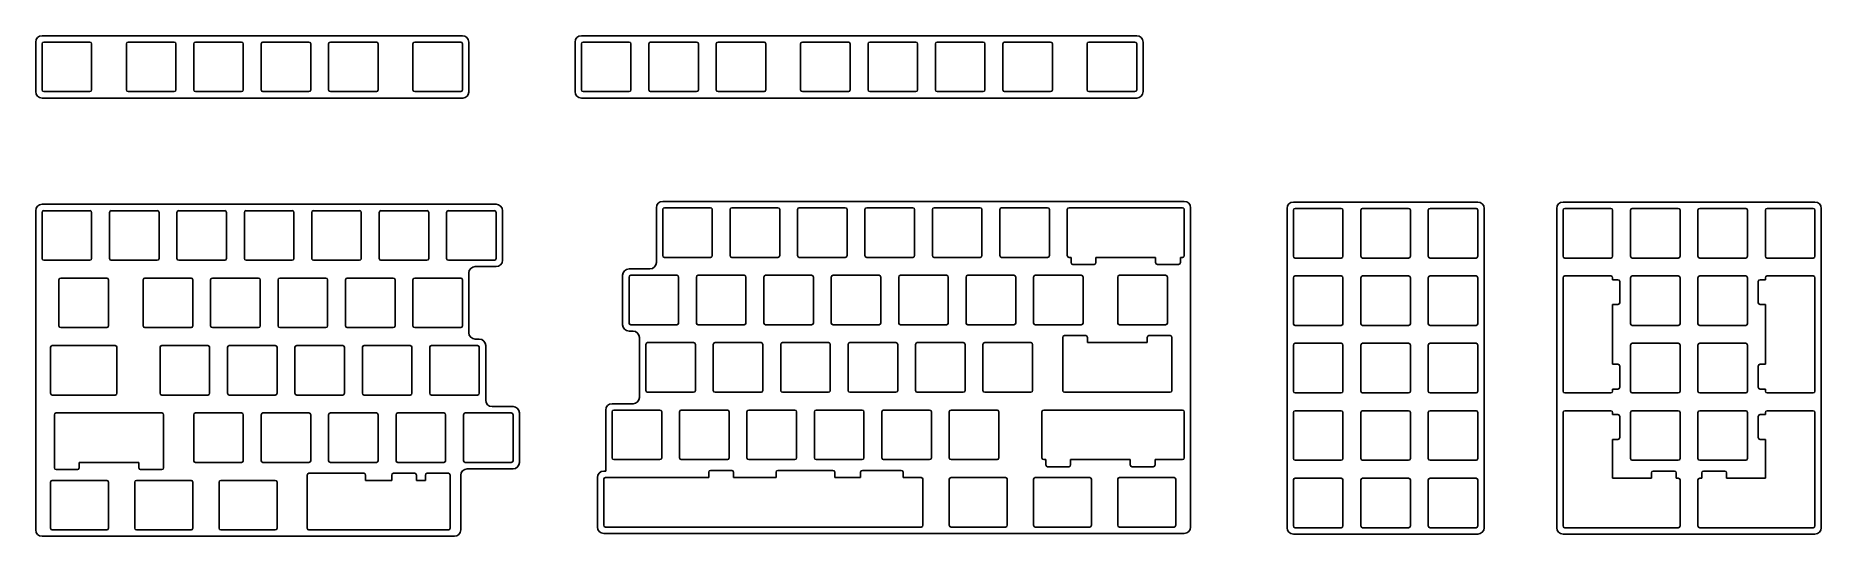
# Model space of a CAD drawing. Header units: millimetres. Extents: x 34 to 539, y -152 to -10.
import ezdxf

# ---------------------------------------------------------------- set-up
doc = ezdxf.new("R2010")
doc.units = ezdxf.units.MM
doc.header["$MEASUREMENT"] = 0
doc.layers.get('0').update_dxf_attribs({"linetype": 'CONTINUOUS'})

msp = doc.modelspace()

# ---------------------------------------------------------------- linework, layer by layer
at = {"linetype": 'Continuous'}
for p, q in [((34.06, -12.05), (34.06, -26.05)), ((35.86, -10.25), (154.64, -10.25)), ((35.86, -12.55), (35.86, -25.55)), ((36.36, -12.05), (49.36, -12.05)), ((154.64, -25.55), (154.64, -12.55)), ((156.44, -12.05), (156.44, -26.18)), ((186.46, -12.05), (186.46, -26.05)), ((345.14, -10.25), (188.26, -10.25)), ((346.94, -26.05), (346.94, -12.05)), ((35.86, -27.85), (154.76, -27.85)), ((141.14, -26.05), (154.14, -26.05)), ((188.26, -27.85), (345.14, -27.85)), ((34.06, -59.68), (34.06, -149.88)), ((164.16, -57.88), (35.86, -57.88)), ((165.96, -73.67), (165.96, -59.68)), ((209.42, -58.87), (209.42, -74.32)), ((211.22, -57.07), (358.57, -57.07)), ((326.02, -58.87), (358.07, -58.87)), ((360.37, -58.87), (360.37, -149.07)), ((387.63, -59.06), (387.63, -149.26)), ((441.53, -57.26), (389.43, -57.26)), ((443.33, -149.26), (443.33, -59.06)), ((463.83, -59.06), (463.83, -149.26)), ((536.78, -57.26), (465.63, -57.26)), ((538.58, -149.26), (538.58, -59.06)), ((158.24, -75.47), (164.16, -75.47)), ((326.61, -72.87), (326.02, -72.87)), ((326.61, -74.37), (326.61, -72.87)), ((333.61, -74.37), (333.61, -72.87)), ((333.61, -72.87), (350.49, -72.87)), ((350.49, -74.37), (350.49, -72.87)), ((357.49, -74.37), (357.49, -72.87)), ((357.49, -72.87), (358.07, -72.87)), ((156.44, -94.18), (156.44, -77.27)), ((199.9, -91.92), (199.9, -77.92)), ((207.62, -76.12), (201.7, -76.12)), ((465.63, -78.61), (465.63, -110.66)), ((479.63, -79.19), (479.63, -78.61)), ((481.13, -79.19), (479.63, -79.19)), ((521.28, -79.19), (522.78, -79.19)), ((522.78, -79.19), (522.78, -78.61)), ((536.78, -110.66), (536.78, -78.61)), ((481.13, -86.19), (479.63, -86.19)), ((479.63, -103.07), (479.63, -86.19)), ((521.28, -86.19), (522.78, -86.19)), ((522.78, -86.19), (522.78, -103.07)), ((201.7, -93.72), (202.86, -93.72)), ((202.86, -93.72), (202.86, -93.72)), ((204.66, -112.42), (204.66, -95.52)), ((331.23, -95.47), (331.23, -96.97)), ((348.1, -95.47), (348.1, -96.97)), ((38.74, -97.78), (56.51, -97.78)), ((159.4, -95.98), (158.24, -95.98)), ((161.2, -113.22), (161.2, -97.78)), ((333.17, -96.97), (331.23, -96.97)), ((346.17, -96.97), (348.1, -96.97)), ((481.13, -103.07), (479.63, -103.07)), ((521.28, -103.07), (522.78, -103.07)), ((324.23, -110.47), (324.23, -109.47)), ((348.6, -110.97), (330.73, -110.97)), ((355.1, -110.47), (355.1, -109.47)), ((481.13, -110.07), (479.63, -110.07)), ((479.63, -110.66), (479.63, -110.07)), ((521.28, -110.07), (522.78, -110.07)), ((522.78, -110.07), (522.78, -110.66)), ((56.51, -111.78), (38.74, -111.78)), ((168.93, -115.03), (163, -115.03)), ((195.13, -133.27), (195.13, -116.02)), ((196.93, -114.22), (202.86, -114.22)), ((318.88, -116.02), (358.07, -116.02)), ((523.28, -111.16), (536.28, -111.16)), ((39.33, -117.33), (39.33, -132.32)), ((39.83, -116.83), (69.71, -116.83)), ((70.21, -132.32), (70.21, -117.33)), ((170.72, -130.82), (170.72, -116.83)), ((465.63, -116.71), (465.63, -148.76)), ((479.63, -117.29), (479.63, -116.71)), ((481.13, -117.29), (479.63, -117.29)), ((521.28, -117.29), (522.78, -117.29)), ((522.78, -117.29), (522.78, -116.71)), ((536.78, -148.76), (536.78, -116.71)), ((481.13, -124.29), (479.63, -124.29)), ((479.63, -124.29), (479.63, -135.26)), ((521.28, -124.29), (522.78, -124.29)), ((522.78, -124.29), (522.78, -135.26)), ((48.27, -130.82), (46.33, -130.82)), ((46.33, -130.82), (46.33, -132.32)), ((61.27, -130.82), (63.21, -130.82)), ((63.21, -130.82), (63.21, -132.32)), ((319.47, -130.02), (318.88, -130.02)), ((319.47, -131.52), (319.47, -130.02)), ((326.47, -131.52), (326.47, -130.02)), ((343.34, -130.02), (326.47, -130.02)), ((343.34, -131.52), (343.34, -130.02)), ((350.34, -131.52), (350.34, -130.02)), ((350.34, -130.02), (358.07, -130.02)), ((54.12, -135.88), (38.74, -135.88)), ((77.94, -135.88), (62.56, -135.88)), ((101.75, -135.88), (86.37, -135.88)), ((110.77, -134.38), (110.77, -135.38)), ((111.27, -133.88), (126.79, -133.88)), ((127.29, -134.38), (127.29, -135.88)), ((134.64, -135.88), (127.29, -135.88)), ((134.64, -134.38), (134.64, -135.88)), ((141.64, -134.38), (141.64, -135.88)), ((141.64, -135.88), (144.17, -135.88)), ((144.17, -134.38), (144.17, -135.88)), ((151.17, -149.38), (151.17, -134.38)), ((154.17, -149.88), (154.17, -134.43)), ((155.97, -132.62), (168.93, -132.62)), ((192.75, -149.07), (192.75, -135.07)), ((194.55, -133.27), (195.13, -133.27)), ((195.05, -135.07), (224.22, -135.07)), ((224.22, -133.57), (224.22, -135.07)), ((231.22, -133.57), (231.22, -135.07)), ((231.22, -135.07), (243.27, -135.07)), ((243.27, -133.57), (243.27, -135.07)), ((243.77, -133.07), (259.32, -133.07)), ((259.82, -133.57), (259.82, -135.07)), ((259.82, -135.07), (267.14, -135.07)), ((267.14, -133.57), (267.14, -135.07)), ((267.64, -133.07), (278.64, -133.07)), ((279.14, -133.57), (279.14, -135.07)), ((279.14, -135.07), (284.25, -135.07)), ((292.68, -135.07), (308.07, -135.07)), ((316.5, -135.07), (331.88, -135.07)), ((340.31, -135.07), (355.69, -135.07)), ((479.63, -135.26), (490.59, -135.26)), ((490.59, -133.76), (490.59, -135.26)), ((497.59, -133.76), (497.59, -135.26)), ((497.59, -135.26), (498.18, -135.26)), ((504.23, -135.26), (504.81, -135.26)), ((504.81, -133.76), (504.81, -135.26)), ((511.81, -133.76), (511.81, -135.26)), ((511.81, -135.26), (522.78, -135.26)), ((38.74, -149.88), (54.12, -149.88)), ((62.56, -149.88), (77.94, -149.88)), ((86.37, -149.88), (101.75, -149.88)), ((111.27, -149.88), (144.67, -149.88)), ((358.57, -150.87), (194.55, -150.87)), ((195.05, -149.07), (284.25, -149.07)), ((308.07, -149.07), (292.68, -149.07)), ((331.88, -149.07), (316.5, -149.07)), ((355.69, -149.07), (340.31, -149.07)), ((389.43, -151.06), (441.53, -151.06)), ((465.63, -151.06), (536.78, -151.06)), ((466.13, -149.26), (498.18, -149.26)), ((504.23, -149.26), (536.28, -149.26)), ((35.86, -151.68), (152.37, -151.68))]:
    msp.add_line(p, q, dxfattribs=at)
for p, q in [((49.86, -12.55), (49.86, -25.55)), ((59.67, -12.55), (59.67, -25.55)), ((60.17, -12.05), (73.17, -12.05)), ((73.67, -12.55), (73.67, -25.55)), ((78.72, -12.55), (78.72, -25.55)), ((79.22, -12.05), (92.22, -12.05)), ((92.72, -12.55), (92.72, -25.55)), ((97.78, -12.55), (97.78, -25.55)), ((98.28, -12.05), (111.28, -12.05)), ((111.78, -12.55), (111.78, -25.55)), ((116.83, -12.55), (116.83, -25.55)), ((117.33, -12.05), (130.32, -12.05)), ((130.82, -12.55), (130.82, -25.55)), ((140.64, -12.55), (140.64, -25.55)), ((141.14, -12.05), (154.14, -12.05)), ((188.26, -12.55), (188.26, -25.55)), ((188.76, -12.05), (201.76, -12.05)), ((202.26, -12.55), (202.26, -25.55)), ((207.31, -12.55), (207.31, -25.55)), ((207.81, -12.05), (220.81, -12.05)), ((221.31, -12.55), (221.31, -25.55)), ((226.36, -12.55), (226.36, -25.55)), ((226.86, -12.05), (239.86, -12.05)), ((240.36, -12.55), (240.36, -25.55)), ((250.18, -12.55), (250.18, -25.55)), ((250.68, -12.05), (263.68, -12.05)), ((264.18, -12.55), (264.18, -25.55)), ((269.23, -12.55), (269.23, -25.55)), ((269.73, -12.05), (282.73, -12.05)), ((283.23, -12.55), (283.23, -25.55)), ((288.27, -12.55), (288.27, -25.55)), ((288.77, -12.05), (301.77, -12.05)), ((302.27, -12.55), (302.27, -25.55)), ((307.32, -12.55), (307.32, -25.55)), ((307.82, -12.05), (320.82, -12.05)), ((321.32, -12.55), (321.32, -25.55)), ((331.14, -12.55), (331.14, -25.55)), ((331.64, -12.05), (344.64, -12.05)), ((345.14, -12.55), (345.14, -25.55)), ((36.36, -26.05), (49.36, -26.05)), ((60.17, -26.05), (73.17, -26.05)), ((79.22, -26.05), (92.22, -26.05)), ((98.28, -26.05), (111.28, -26.05)), ((117.33, -26.05), (130.32, -26.05)), ((188.76, -26.05), (201.76, -26.05)), ((207.81, -26.05), (220.81, -26.05)), ((226.86, -26.05), (239.86, -26.05)), ((250.68, -26.05), (263.68, -26.05)), ((269.73, -26.05), (282.73, -26.05)), ((288.77, -26.05), (301.77, -26.05)), ((307.82, -26.05), (320.82, -26.05)), ((331.64, -26.05), (344.64, -26.05)), ((35.86, -60.17), (35.86, -73.17)), ((36.36, -59.68), (49.36, -59.68)), ((49.86, -60.17), (49.86, -73.17)), ((54.91, -60.17), (54.91, -73.17)), ((55.41, -59.68), (68.41, -59.68)), ((68.91, -60.17), (68.91, -73.17)), ((73.96, -60.17), (73.96, -73.17)), ((74.46, -59.68), (87.46, -59.68)), ((87.96, -60.17), (87.96, -73.17)), ((93.01, -60.17), (93.01, -73.17)), ((93.51, -59.68), (106.51, -59.68)), ((107.01, -60.17), (107.01, -73.17)), ((112.06, -60.17), (112.06, -73.17)), ((112.56, -59.68), (125.56, -59.68)), ((126.06, -60.17), (126.06, -73.17)), ((131.11, -60.17), (131.11, -73.17)), ((131.61, -59.68), (144.61, -59.68)), ((145.11, -60.17), (145.11, -73.17)), ((150.16, -60.17), (150.16, -73.17)), ((150.66, -59.68), (163.66, -59.68)), ((164.16, -60.17), (164.16, -73.17)), ((211.22, -59.37), (211.22, -72.37)), ((211.72, -58.87), (224.72, -58.87)), ((225.22, -59.37), (225.22, -72.37)), ((230.27, -59.37), (230.27, -72.37)), ((230.77, -58.87), (243.77, -58.87)), ((244.27, -59.37), (244.27, -72.37)), ((249.32, -59.37), (249.32, -72.37)), ((249.82, -58.87), (262.82, -58.87)), ((263.32, -59.37), (263.32, -72.37)), ((268.37, -59.37), (268.37, -72.37)), ((268.87, -58.87), (281.87, -58.87)), ((282.37, -59.37), (282.37, -72.37)), ((287.42, -59.37), (287.42, -72.37)), ((287.92, -58.87), (300.92, -58.87)), ((301.42, -59.37), (301.42, -72.37)), ((306.47, -59.37), (306.47, -72.37)), ((306.97, -58.87), (319.97, -58.87)), ((320.47, -59.37), (320.47, -72.37)), ((325.52, -59.37), (325.52, -72.37)), ((358.57, -59.37), (358.57, -72.37)), ((389.43, -59.56), (389.43, -72.56)), ((389.93, -59.06), (402.93, -59.06)), ((403.43, -59.56), (403.43, -72.56)), ((408.48, -59.56), (408.48, -72.56)), ((408.98, -59.06), (421.98, -59.06)), ((422.48, -59.56), (422.48, -72.56)), ((427.53, -59.56), (427.53, -72.56)), ((428.03, -59.06), (441.03, -59.06)), ((441.53, -59.56), (441.53, -72.56)), ((465.63, -59.56), (465.63, -72.56)), ((466.13, -59.06), (479.13, -59.06)), ((479.63, -59.56), (479.63, -72.56)), ((484.68, -59.56), (484.68, -72.56)), ((485.18, -59.06), (498.18, -59.06)), ((498.68, -59.56), (498.68, -72.56)), ((503.73, -59.56), (503.73, -72.56)), ((504.23, -59.06), (517.23, -59.06)), ((517.73, -59.56), (517.73, -72.56)), ((522.78, -59.56), (522.78, -72.56)), ((523.28, -59.06), (536.28, -59.06)), ((536.78, -59.56), (536.78, -72.56)), ((36.36, -73.67), (49.36, -73.67)), ((55.41, -73.67), (68.41, -73.67)), ((74.46, -73.67), (87.46, -73.67)), ((93.51, -73.67), (106.51, -73.67)), ((112.56, -73.67), (125.56, -73.67)), ((131.61, -73.67), (144.61, -73.67)), ((150.66, -73.67), (163.66, -73.67)), ((211.72, -72.87), (224.72, -72.87)), ((230.77, -72.87), (243.77, -72.87)), ((249.82, -72.87), (262.82, -72.87)), ((268.87, -72.87), (281.87, -72.87)), ((287.92, -72.87), (300.92, -72.87)), ((306.97, -72.87), (319.97, -72.87)), ((327.11, -74.87), (333.11, -74.87)), ((350.99, -74.87), (356.99, -74.87)), ((389.93, -73.06), (402.93, -73.06)), ((408.98, -73.06), (421.98, -73.06)), ((428.03, -73.06), (441.03, -73.06)), ((466.13, -73.06), (479.13, -73.06)), ((485.18, -73.06), (498.18, -73.06)), ((504.23, -73.06), (517.23, -73.06)), ((523.28, -73.06), (536.28, -73.06)), ((40.62, -79.22), (40.62, -92.22)), ((41.12, -78.72), (54.12, -78.72)), ((54.62, -79.22), (54.62, -92.22)), ((64.44, -79.22), (64.44, -92.22)), ((64.94, -78.72), (77.94, -78.72)), ((78.44, -79.22), (78.44, -92.22)), ((83.49, -79.22), (83.49, -92.22)), ((83.99, -78.72), (96.99, -78.72)), ((97.49, -79.22), (97.49, -92.22)), ((102.54, -79.22), (102.54, -92.22)), ((103.04, -78.72), (116.04, -78.72)), ((116.54, -79.22), (116.54, -92.22)), ((121.59, -79.22), (121.59, -92.22)), ((122.09, -78.72), (135.09, -78.72)), ((135.59, -79.22), (135.59, -92.22)), ((140.64, -79.22), (140.64, -92.22)), ((141.14, -78.72), (154.14, -78.72)), ((154.64, -79.22), (154.64, -92.22)), ((201.7, -78.42), (201.7, -91.42)), ((202.2, -77.92), (215.2, -77.92)), ((215.7, -78.42), (215.7, -91.42)), ((220.75, -78.42), (220.75, -91.42)), ((221.25, -77.92), (234.25, -77.92)), ((234.75, -78.42), (234.75, -91.42)), ((239.8, -78.42), (239.8, -91.42)), ((240.3, -77.92), (253.3, -77.92)), ((253.8, -78.42), (253.8, -91.42)), ((258.85, -78.42), (258.85, -91.42)), ((259.35, -77.92), (272.35, -77.92)), ((272.85, -78.42), (272.85, -91.42)), ((277.9, -78.42), (277.9, -91.42)), ((278.4, -77.92), (291.4, -77.92)), ((291.9, -78.42), (291.9, -91.42)), ((296.95, -78.42), (296.95, -91.42)), ((297.45, -77.92), (310.45, -77.92)), ((310.95, -78.42), (310.95, -91.42)), ((316, -78.42), (316, -91.42)), ((316.5, -77.92), (329.5, -77.92)), ((330, -78.42), (330, -91.42)), ((339.81, -78.42), (339.81, -91.42)), ((340.31, -77.92), (353.31, -77.92)), ((353.81, -78.42), (353.81, -91.42)), ((389.43, -78.61), (389.43, -91.61)), ((389.93, -78.11), (402.93, -78.11)), ((403.43, -78.61), (403.43, -91.61)), ((408.48, -78.61), (408.48, -91.61)), ((408.98, -78.11), (421.98, -78.11)), ((422.48, -78.61), (422.48, -91.61)), ((427.53, -78.61), (427.53, -91.61)), ((428.03, -78.11), (441.03, -78.11)), ((441.53, -78.61), (441.53, -91.61)), ((466.13, -78.11), (479.13, -78.11)), ((481.63, -79.69), (481.63, -85.69)), ((484.68, -78.61), (484.68, -91.61)), ((485.18, -78.11), (498.18, -78.11)), ((498.68, -78.61), (498.68, -91.61)), ((503.73, -78.61), (503.73, -91.61)), ((504.23, -78.11), (517.23, -78.11)), ((517.73, -78.61), (517.73, -91.61)), ((520.78, -79.69), (520.78, -85.69)), ((523.28, -78.11), (536.28, -78.11)), ((41.12, -92.72), (54.12, -92.72)), ((64.94, -92.72), (77.94, -92.72)), ((83.99, -92.72), (96.99, -92.72)), ((103.04, -92.72), (116.04, -92.72)), ((122.09, -92.72), (135.09, -92.72)), ((141.14, -92.72), (154.14, -92.72)), ((202.2, -91.92), (215.2, -91.92)), ((221.25, -91.92), (234.25, -91.92)), ((240.3, -91.92), (253.3, -91.92)), ((259.35, -91.92), (272.35, -91.92)), ((278.4, -91.92), (291.4, -91.92)), ((297.45, -91.92), (310.45, -91.92)), ((316.5, -91.92), (329.5, -91.92)), ((324.23, -95.47), (324.23, -109.47)), ((324.73, -94.97), (330.73, -94.97)), ((340.31, -91.92), (353.31, -91.92)), ((348.6, -94.97), (354.6, -94.97)), ((355.1, -95.47), (355.1, -109.47)), ((389.93, -92.11), (402.93, -92.11)), ((408.98, -92.11), (421.98, -92.11)), ((428.03, -92.11), (441.03, -92.11)), ((485.18, -92.11), (498.18, -92.11)), ((504.23, -92.11), (517.23, -92.11)), ((38.24, -98.28), (38.24, -111.28)), ((57.01, -98.28), (57.01, -111.28)), ((69.2, -98.28), (69.2, -111.28)), ((69.7, -97.78), (82.7, -97.78)), ((83.2, -98.28), (83.2, -111.28)), ((88.25, -98.28), (88.25, -111.28)), ((88.75, -97.78), (101.75, -97.78)), ((102.25, -98.28), (102.25, -111.28)), ((107.3, -98.28), (107.3, -111.28)), ((107.8, -97.78), (120.8, -97.78)), ((121.3, -98.28), (121.3, -111.28)), ((126.35, -98.28), (126.35, -111.28)), ((126.85, -97.78), (139.85, -97.78)), ((140.35, -98.28), (140.35, -111.28)), ((145.4, -98.28), (145.4, -111.28)), ((145.9, -97.78), (158.9, -97.78)), ((159.4, -98.28), (159.4, -111.28)), ((206.46, -97.47), (206.46, -110.47)), ((206.96, -96.97), (219.96, -96.97)), ((220.46, -97.47), (220.46, -110.47)), ((225.51, -97.47), (225.51, -110.47)), ((226.01, -96.97), (239.01, -96.97)), ((239.51, -97.47), (239.51, -110.47)), ((244.56, -97.47), (244.56, -110.47)), ((245.06, -96.97), (258.06, -96.97)), ((258.56, -97.47), (258.56, -110.47)), ((263.61, -97.47), (263.61, -110.47)), ((264.11, -96.97), (277.11, -96.97)), ((277.61, -97.47), (277.61, -110.47)), ((282.66, -97.47), (282.66, -110.47)), ((283.16, -96.97), (296.16, -96.97)), ((296.66, -97.47), (296.66, -110.47)), ((301.71, -97.47), (301.71, -110.47)), ((302.21, -96.97), (315.21, -96.97)), ((315.71, -97.47), (315.71, -110.47)), ((333.17, -96.97), (346.17, -96.97)), ((389.43, -97.66), (389.43, -110.66)), ((389.93, -97.16), (402.93, -97.16)), ((403.43, -97.66), (403.43, -110.66)), ((408.48, -97.66), (408.48, -110.66)), ((408.98, -97.16), (421.98, -97.16)), ((422.48, -97.66), (422.48, -110.66)), ((427.53, -97.66), (427.53, -110.66)), ((428.03, -97.16), (441.03, -97.16)), ((441.53, -97.66), (441.53, -110.66)), ((484.68, -97.66), (484.68, -110.66)), ((485.18, -97.16), (498.18, -97.16)), ((498.68, -97.66), (498.68, -110.66)), ((503.73, -97.66), (503.73, -110.66)), ((504.23, -97.16), (517.23, -97.16)), ((517.73, -97.66), (517.73, -110.66)), ((481.63, -103.57), (481.63, -109.57)), ((520.78, -103.57), (520.78, -109.57)), ((206.96, -110.97), (219.96, -110.97)), ((226.01, -110.97), (239.01, -110.97)), ((245.06, -110.97), (258.06, -110.97)), ((264.11, -110.97), (277.11, -110.97)), ((283.16, -110.97), (296.16, -110.97)), ((302.21, -110.97), (315.21, -110.97)), ((324.73, -110.97), (330.73, -110.97)), ((348.6, -110.97), (354.6, -110.97)), ((69.7, -111.78), (82.7, -111.78)), ((88.75, -111.78), (101.75, -111.78)), ((107.8, -111.78), (120.8, -111.78)), ((126.85, -111.78), (139.85, -111.78)), ((145.9, -111.78), (158.9, -111.78)), ((197.43, -116.02), (210.43, -116.02)), ((216.48, -116.02), (229.48, -116.02)), ((235.53, -116.02), (248.53, -116.02)), ((254.58, -116.02), (267.58, -116.02)), ((273.63, -116.02), (286.63, -116.02)), ((292.68, -116.02), (305.68, -116.02)), ((389.93, -111.16), (402.93, -111.16)), ((408.98, -111.16), (421.98, -111.16)), ((428.03, -111.16), (441.03, -111.16)), ((466.13, -111.16), (479.13, -111.16)), ((485.18, -111.16), (498.18, -111.16)), ((504.23, -111.16), (517.23, -111.16)), ((78.72, -117.33), (78.72, -130.32)), ((79.22, -116.83), (92.22, -116.83)), ((92.72, -117.33), (92.72, -130.32)), ((97.78, -117.33), (97.78, -130.32)), ((98.28, -116.83), (111.28, -116.83)), ((111.78, -117.33), (111.78, -130.32)), ((116.83, -117.33), (116.83, -130.32)), ((117.33, -116.83), (130.32, -116.83)), ((130.82, -117.33), (130.82, -130.32)), ((135.88, -117.33), (135.88, -130.32)), ((136.38, -116.83), (149.38, -116.83)), ((149.88, -117.33), (149.88, -130.32)), ((154.93, -117.33), (154.93, -130.32)), ((155.43, -116.83), (168.43, -116.83)), ((168.93, -117.33), (168.93, -130.32)), ((196.93, -116.52), (196.93, -129.52)), ((210.93, -116.52), (210.93, -129.52)), ((215.98, -116.52), (215.98, -129.52)), ((229.98, -116.52), (229.98, -129.52)), ((235.03, -116.52), (235.03, -129.52)), ((249.03, -116.52), (249.03, -129.52)), ((254.08, -116.52), (254.08, -129.52)), ((268.08, -116.52), (268.08, -129.52)), ((273.13, -116.52), (273.13, -129.52)), ((287.13, -116.52), (287.13, -129.52)), ((292.18, -116.52), (292.18, -129.52)), ((306.18, -116.52), (306.18, -129.52)), ((318.38, -116.52), (318.38, -129.52)), ((358.57, -116.52), (358.57, -129.52)), ((389.43, -116.71), (389.43, -129.71)), ((389.93, -116.21), (402.93, -116.21)), ((403.43, -116.71), (403.43, -129.71)), ((408.48, -116.71), (408.48, -129.71)), ((408.98, -116.21), (421.98, -116.21)), ((422.48, -116.71), (422.48, -129.71)), ((427.53, -116.71), (427.53, -129.71)), ((428.03, -116.21), (441.03, -116.21)), ((441.53, -116.71), (441.53, -129.71)), ((466.13, -116.21), (479.13, -116.21)), ((481.63, -117.79), (481.63, -123.79)), ((484.68, -116.71), (484.68, -129.71)), ((485.18, -116.21), (498.18, -116.21)), ((498.68, -116.71), (498.68, -129.71)), ((503.73, -116.71), (503.73, -129.71)), ((504.23, -116.21), (517.23, -116.21)), ((517.73, -116.71), (517.73, -129.71)), ((520.78, -117.79), (520.78, -123.79)), ((523.28, -116.21), (536.28, -116.21)), ((48.27, -130.82), (61.27, -130.82)), ((79.22, -130.82), (92.22, -130.82)), ((98.28, -130.82), (111.28, -130.82)), ((117.33, -130.82), (130.32, -130.82)), ((136.38, -130.82), (149.38, -130.82)), ((155.43, -130.82), (168.43, -130.82)), ((197.43, -130.02), (210.43, -130.02)), ((216.48, -130.02), (229.48, -130.02)), ((235.53, -130.02), (248.53, -130.02)), ((254.58, -130.02), (267.58, -130.02)), ((273.63, -130.02), (286.63, -130.02)), ((292.68, -130.02), (305.68, -130.02)), ((389.93, -130.21), (402.93, -130.21)), ((408.98, -130.21), (421.98, -130.21)), ((428.03, -130.21), (441.03, -130.21)), ((485.18, -130.21), (498.18, -130.21)), ((504.23, -130.21), (517.23, -130.21)), ((39.83, -132.82), (45.83, -132.82)), ((63.71, -132.82), (69.71, -132.82)), ((110.77, -135.38), (110.77, -149.38)), ((135.14, -133.88), (141.14, -133.88)), ((144.67, -133.88), (150.67, -133.88)), ((194.55, -135.57), (194.55, -148.57)), ((224.72, -133.07), (230.72, -133.07)), ((284.75, -135.57), (284.75, -148.57)), ((292.18, -135.57), (292.18, -148.57)), ((308.57, -135.57), (308.57, -148.57)), ((316, -135.57), (316, -148.57)), ((319.97, -132.02), (325.97, -132.02)), ((332.38, -135.57), (332.38, -148.57)), ((339.81, -135.57), (339.81, -148.57)), ((343.84, -132.02), (349.84, -132.02)), ((356.19, -135.57), (356.19, -148.57)), ((389.43, -135.76), (389.43, -148.76)), ((389.93, -135.26), (402.93, -135.26)), ((403.43, -135.76), (403.43, -148.76)), ((408.48, -135.76), (408.48, -148.76)), ((408.98, -135.26), (421.98, -135.26)), ((422.48, -135.76), (422.48, -148.76)), ((427.53, -135.76), (427.53, -148.76)), ((428.03, -135.26), (441.03, -135.26)), ((441.53, -135.76), (441.53, -148.76)), ((491.09, -133.26), (497.09, -133.26)), ((498.68, -135.76), (498.68, -148.76)), ((503.73, -135.76), (503.73, -148.76)), ((505.31, -133.26), (511.31, -133.26)), ((38.24, -136.38), (38.24, -149.38)), ((54.62, -136.38), (54.62, -149.38)), ((62.06, -136.38), (62.06, -149.38)), ((78.44, -136.38), (78.44, -149.38)), ((85.87, -136.38), (85.87, -149.38)), ((102.25, -136.38), (102.25, -149.38)), ((144.67, -149.88), (150.67, -149.88)), ((389.93, -149.26), (402.93, -149.26)), ((408.98, -149.26), (421.98, -149.26)), ((428.03, -149.26), (441.03, -149.26))]:
    msp.add_line(p, q)
for centre, radius, start, end in [((35.86, -12.05), 1.8, 90, 180), ((154.64, -12.05), 1.8, 0, 90), ((188.26, -12.05), 1.8, 90, 180), ((345.14, -12.05), 1.8, 0, 90), ((35.86, -26.05), 1.8, 180, 270), ((154.76, -26.18), 1.67, 270, 0), ((188.26, -26.05), 1.8, 180, 270), ((345.14, -26.05), 1.8, 270, 0), ((35.86, -59.68), 1.8, 90, 180), ((164.16, -59.68), 1.8, 0, 90), ((211.22, -58.87), 1.8, 90, 180), ((358.57, -58.87), 1.8, 0, 90), ((389.43, -59.06), 1.8, 90, 180), ((441.53, -59.06), 1.8, 0, 90), ((465.63, -59.06), 1.8, 90, 180), ((536.78, -59.06), 1.8, 0, 90), ((158.24, -77.27), 1.8, 90, 180), ((164.16, -73.67), 1.8, 270, 0), ((207.62, -74.32), 1.8, 270, 0), ((201.7, -77.92), 1.8, 90, 180), ((158.24, -94.18), 1.8, 180, 270), ((201.7, -91.92), 1.8, 180, 270), ((202.86, -95.52), 1.8, 0, 90), ((159.4, -97.78), 1.8, 0, 90), ((163, -113.22), 1.8, 180, 270), ((168.93, -116.83), 1.8, 0, 90), ((196.93, -116.02), 1.8, 90, 180), ((202.86, -112.42), 1.8, 270, 0), ((168.93, -130.82), 1.8, 270, 0), ((155.97, -134.43), 1.8, 90, 180), ((194.55, -135.07), 1.8, 90, 180), ((35.86, -149.88), 1.8, 180, 270), ((152.37, -149.88), 1.8, 270, 0), ((194.55, -149.07), 1.8, 180, 270), ((358.57, -149.07), 1.8, 270, 0), ((389.43, -149.26), 1.8, 180, 270), ((441.53, -149.26), 1.8, 270, 0), ((465.63, -149.26), 1.8, 180, 270), ((536.78, -149.26), 1.8, 270, 0)]:
    msp.add_arc(centre, radius, start, end, dxfattribs=at)
for centre, start, end in [((36.36, -12.55), 90, 180), ((49.36, -12.55), 0, 90), ((60.17, -12.55), 90, 180), ((73.17, -12.55), 0, 90), ((79.22, -12.55), 90, 180), ((92.22, -12.55), 0, 90), ((98.28, -12.55), 90, 180), ((111.28, -12.55), 0, 90), ((117.33, -12.55), 90, 180), ((130.32, -12.55), 0, 90), ((141.14, -12.55), 90, 180), ((154.14, -12.55), 0, 90), ((188.76, -12.55), 90, 180), ((201.76, -12.55), 0, 90), ((207.81, -12.55), 90, 180), ((220.81, -12.55), 0, 90), ((226.86, -12.55), 90, 180), ((239.86, -12.55), 0, 90), ((250.68, -12.55), 90, 180), ((263.68, -12.55), 0, 90), ((269.73, -12.55), 90, 180), ((282.73, -12.55), 0, 90), ((288.77, -12.55), 90, 180), ((301.77, -12.55), 0, 90), ((307.82, -12.55), 90, 180), ((320.82, -12.55), 0, 90), ((331.64, -12.55), 90, 180), ((344.64, -12.55), 0, 90), ((36.36, -25.55), 180, 270), ((49.36, -25.55), 270, 0), ((60.17, -25.55), 180, 270), ((73.17, -25.55), 270, 0), ((79.22, -25.55), 180, 270), ((92.22, -25.55), 270, 0), ((98.28, -25.55), 180, 270), ((111.28, -25.55), 270, 0), ((117.33, -25.55), 180, 270), ((130.32, -25.55), 270, 0), ((141.14, -25.55), 180, 270), ((154.14, -25.55), 270, 0), ((188.76, -25.55), 180, 270), ((201.76, -25.55), 270, 0), ((207.81, -25.55), 180, 270), ((220.81, -25.55), 270, 0), ((226.86, -25.55), 180, 270), ((239.86, -25.55), 270, 0), ((250.68, -25.55), 180, 270), ((263.68, -25.55), 270, 0), ((269.73, -25.55), 180, 270), ((282.73, -25.55), 270, 0), ((288.77, -25.55), 180, 270), ((301.77, -25.55), 270, 0), ((307.82, -25.55), 180, 270), ((320.82, -25.55), 270, 0), ((331.64, -25.55), 180, 270), ((344.64, -25.55), 270, 0), ((36.36, -60.17), 90, 180), ((49.36, -60.17), 0, 90), ((55.41, -60.17), 90, 180), ((68.41, -60.17), 0, 90), ((74.46, -60.17), 90, 180), ((87.46, -60.17), 0, 90), ((93.51, -60.17), 90, 180), ((106.51, -60.17), 0, 90), ((112.56, -60.17), 90, 180), ((125.56, -60.17), 0, 90), ((131.61, -60.17), 90, 180), ((144.61, -60.17), 0, 90), ((150.66, -60.17), 90, 180), ((163.66, -60.17), 0, 90), ((211.72, -59.37), 90, 180), ((224.72, -59.37), 0, 90), ((230.77, -59.37), 90, 180), ((243.77, -59.37), 0, 90), ((249.82, -59.37), 90, 180), ((262.82, -59.37), 0, 90), ((268.87, -59.37), 90, 180), ((281.87, -59.37), 0, 90), ((287.92, -59.37), 90, 180), ((300.92, -59.37), 0, 90), ((306.97, -59.37), 90, 180), ((319.97, -59.37), 0, 90), ((326.02, -59.37), 90, 180), ((358.07, -59.37), 0, 90), ((389.93, -59.56), 90, 180), ((402.93, -59.56), 0, 90), ((408.98, -59.56), 90, 180), ((421.98, -59.56), 0, 90), ((428.03, -59.56), 90, 180), ((441.03, -59.56), 0, 90), ((466.13, -59.56), 90, 180), ((479.13, -59.56), 0, 90), ((485.18, -59.56), 90, 180), ((498.18, -59.56), 0, 90), ((504.23, -59.56), 90, 180), ((517.23, -59.56), 0, 90), ((523.28, -59.56), 90, 180), ((536.28, -59.56), 0, 90), ((36.36, -73.17), 180, 270), ((49.36, -73.17), 270, 0), ((55.41, -73.17), 180, 270), ((68.41, -73.17), 270, 0), ((74.46, -73.17), 180, 270), ((87.46, -73.17), 270, 0), ((93.51, -73.17), 180, 270), ((106.51, -73.17), 270, 0), ((112.56, -73.17), 180, 270), ((125.56, -73.17), 270, 0), ((131.61, -73.17), 180, 270), ((144.61, -73.17), 270, 0), ((150.66, -73.17), 180, 270), ((163.66, -73.17), 270, 0), ((211.72, -72.37), 180, 270), ((224.72, -72.37), 270, 0), ((230.77, -72.37), 180, 270), ((243.77, -72.37), 270, 0), ((249.82, -72.37), 180, 270), ((262.82, -72.37), 270, 0), ((268.87, -72.37), 180, 270), ((281.87, -72.37), 270, 0), ((287.92, -72.37), 180, 270), ((300.92, -72.37), 270, 0), ((306.97, -72.37), 180, 270), ((319.97, -72.37), 270, 0), ((326.02, -72.37), 180, 270), ((327.11, -74.37), 180, 270), ((333.11, -74.37), 270, 0), ((350.99, -74.37), 180, 270), ((356.99, -74.37), 270, 0), ((358.07, -72.37), 270, 0), ((389.93, -72.56), 180, 270), ((402.93, -72.56), 270, 0), ((408.98, -72.56), 180, 270), ((421.98, -72.56), 270, 0), ((428.03, -72.56), 180, 270), ((441.03, -72.56), 270, 0), ((466.13, -72.56), 180, 270), ((479.13, -72.56), 270, 0), ((485.18, -72.56), 180, 270), ((498.18, -72.56), 270, 0), ((504.23, -72.56), 180, 270), ((517.23, -72.56), 270, 0), ((523.28, -72.56), 180, 270), ((536.28, -72.56), 270, 0), ((41.12, -79.22), 90, 180), ((54.12, -79.22), 0, 90), ((64.94, -79.22), 90, 180), ((77.94, -79.22), 0, 90), ((83.99, -79.22), 90, 180), ((96.99, -79.22), 0, 90), ((103.04, -79.22), 90, 180), ((116.04, -79.22), 0, 90), ((122.09, -79.22), 90, 180), ((135.09, -79.22), 0, 90), ((141.14, -79.22), 90, 180), ((154.14, -79.22), 0, 90), ((202.2, -78.42), 90, 180), ((215.2, -78.42), 0, 90), ((221.25, -78.42), 90, 180), ((234.25, -78.42), 0, 90), ((240.3, -78.42), 90, 180), ((253.3, -78.42), 0, 90), ((259.35, -78.42), 90, 180), ((272.35, -78.42), 0, 90), ((278.4, -78.42), 90, 180), ((291.4, -78.42), 0, 90), ((297.45, -78.42), 90, 180), ((310.45, -78.42), 0, 90), ((316.5, -78.42), 90, 180), ((329.5, -78.42), 0, 90), ((340.31, -78.42), 90, 180), ((353.31, -78.42), 0, 90), ((389.93, -78.61), 90, 180), ((402.93, -78.61), 0, 90), ((408.98, -78.61), 90, 180), ((421.98, -78.61), 0, 90), ((428.03, -78.61), 90, 180), ((441.03, -78.61), 0, 90), ((466.13, -78.61), 90, 180), ((479.13, -78.61), 0, 90), ((481.13, -79.69), 0, 90), ((485.18, -78.61), 90, 180), ((498.18, -78.61), 0, 90), ((504.23, -78.61), 90, 180), ((517.23, -78.61), 0, 90), ((521.28, -79.69), 90, 180), ((523.28, -78.61), 90, 180), ((536.28, -78.61), 0, 90), ((481.13, -85.69), 270, 0), ((521.28, -85.69), 180, 270), ((41.12, -92.22), 180, 270), ((54.12, -92.22), 270, 0), ((64.94, -92.22), 180, 270), ((77.94, -92.22), 270, 0), ((83.99, -92.22), 180, 270), ((96.99, -92.22), 270, 0), ((103.04, -92.22), 180, 270), ((116.04, -92.22), 270, 0), ((122.09, -92.22), 180, 270), ((135.09, -92.22), 270, 0), ((141.14, -92.22), 180, 270), ((154.14, -92.22), 270, 0), ((202.2, -91.42), 180, 270), ((215.2, -91.42), 270, 0), ((221.25, -91.42), 180, 270), ((234.25, -91.42), 270, 0), ((240.3, -91.42), 180, 270), ((253.3, -91.42), 270, 0), ((259.35, -91.42), 180, 270), ((272.35, -91.42), 270, 0), ((278.4, -91.42), 180, 270), ((291.4, -91.42), 270, 0), ((297.45, -91.42), 180, 270), ((310.45, -91.42), 270, 0), ((316.5, -91.42), 180, 270), ((324.73, -95.47), 90, 180), ((329.5, -91.42), 270, 0), ((330.73, -95.47), 0, 90), ((340.31, -91.42), 180, 270), ((348.6, -95.47), 90, 180), ((353.31, -91.42), 270, 0), ((354.6, -95.47), 0, 90), ((389.93, -91.61), 180, 270), ((402.93, -91.61), 270, 0), ((408.98, -91.61), 180, 270), ((421.98, -91.61), 270, 0), ((428.03, -91.61), 180, 270), ((441.03, -91.61), 270, 0), ((485.18, -91.61), 180, 270), ((498.18, -91.61), 270, 0), ((504.23, -91.61), 180, 270), ((517.23, -91.61), 270, 0), ((38.74, -98.28), 90, 180), ((56.51, -98.28), 0, 90), ((69.7, -98.28), 90, 180), ((82.7, -98.28), 0, 90), ((88.75, -98.28), 90, 180), ((101.75, -98.28), 0, 90), ((107.8, -98.28), 90, 180), ((120.8, -98.28), 0, 90), ((126.85, -98.28), 90, 180), ((139.85, -98.28), 0, 90), ((145.9, -98.28), 90, 180), ((158.9, -98.28), 0, 90), ((206.96, -97.47), 90, 180), ((219.96, -97.47), 0, 90), ((226.01, -97.47), 90, 180), ((239.01, -97.47), 0, 90), ((245.06, -97.47), 90, 180), ((258.06, -97.47), 0, 90), ((264.11, -97.47), 90, 180), ((277.11, -97.47), 0, 90), ((283.16, -97.47), 90, 180), ((296.16, -97.47), 0, 90), ((302.21, -97.47), 90, 180), ((315.21, -97.47), 0, 90), ((389.93, -97.66), 90, 180), ((402.93, -97.66), 0, 90), ((408.98, -97.66), 90, 180), ((421.98, -97.66), 0, 90), ((428.03, -97.66), 90, 180), ((441.03, -97.66), 0, 90), ((485.18, -97.66), 90, 180), ((498.18, -97.66), 0, 90), ((504.23, -97.66), 90, 180), ((517.23, -97.66), 0, 90), ((481.13, -103.57), 0, 90), ((521.28, -103.57), 90, 180), ((206.96, -110.47), 180, 270), ((219.96, -110.47), 270, 0), ((226.01, -110.47), 180, 270), ((239.01, -110.47), 270, 0), ((245.06, -110.47), 180, 270), ((258.06, -110.47), 270, 0), ((264.11, -110.47), 180, 270), ((277.11, -110.47), 270, 0), ((283.16, -110.47), 180, 270), ((296.16, -110.47), 270, 0), ((302.21, -110.47), 180, 270), ((315.21, -110.47), 270, 0), ((324.73, -110.47), 180, 270), ((354.6, -110.47), 270, 0), ((389.93, -110.66), 180, 270), ((402.93, -110.66), 270, 0), ((408.98, -110.66), 180, 270), ((421.98, -110.66), 270, 0), ((428.03, -110.66), 180, 270), ((441.03, -110.66), 270, 0), ((466.13, -110.66), 180, 270), ((479.13, -110.66), 270, 0), ((481.13, -109.57), 270, 0), ((485.18, -110.66), 180, 270), ((498.18, -110.66), 270, 0), ((504.23, -110.66), 180, 270), ((517.23, -110.66), 270, 0), ((521.28, -109.57), 180, 270), ((523.28, -110.66), 180, 270), ((536.28, -110.66), 270, 0), ((38.74, -111.28), 180, 270), ((56.51, -111.28), 270, 0), ((69.7, -111.28), 180, 270), ((82.7, -111.28), 270, 0), ((88.75, -111.28), 180, 270), ((101.75, -111.28), 270, 0), ((107.8, -111.28), 180, 270), ((120.8, -111.28), 270, 0), ((126.85, -111.28), 180, 270), ((139.85, -111.28), 270, 0), ((145.9, -111.28), 180, 270), ((158.9, -111.28), 270, 0), ((197.43, -116.52), 90, 180), ((210.43, -116.52), 0, 90), ((216.48, -116.52), 90, 180), ((229.48, -116.52), 0, 90), ((235.53, -116.52), 90, 180), ((248.53, -116.52), 0, 90), ((254.58, -116.52), 90, 180), ((267.58, -116.52), 0, 90), ((273.63, -116.52), 90, 180), ((286.63, -116.52), 0, 90), ((292.68, -116.52), 90, 180), ((305.68, -116.52), 0, 90), ((318.88, -116.52), 90, 180), ((358.07, -116.52), 0, 90), ((39.83, -117.33), 90, 180), ((69.71, -117.33), 0, 90), ((79.22, -117.33), 90, 180), ((92.22, -117.33), 0, 90), ((98.28, -117.33), 90, 180), ((111.28, -117.33), 0, 90), ((117.33, -117.33), 90, 180), ((130.32, -117.33), 0, 90), ((136.38, -117.33), 90, 180), ((149.38, -117.33), 0, 90), ((155.43, -117.33), 90, 180), ((168.43, -117.33), 0, 90), ((389.93, -116.71), 90, 180), ((402.93, -116.71), 0, 90), ((408.98, -116.71), 90, 180), ((421.98, -116.71), 0, 90), ((428.03, -116.71), 90, 180), ((441.03, -116.71), 0, 90), ((466.13, -116.71), 90, 180), ((479.13, -116.71), 0, 90), ((481.13, -117.79), 0, 90), ((485.18, -116.71), 90, 180), ((498.18, -116.71), 0, 90), ((504.23, -116.71), 90, 180), ((517.23, -116.71), 0, 90), ((521.28, -117.79), 90, 180), ((523.28, -116.71), 90, 180), ((536.28, -116.71), 0, 90), ((481.13, -123.79), 270, 0), ((521.28, -123.79), 180, 270), ((79.22, -130.32), 180, 270), ((92.22, -130.32), 270, 0), ((98.28, -130.32), 180, 270), ((111.28, -130.32), 270, 0), ((117.33, -130.32), 180, 270), ((130.32, -130.32), 270, 0), ((136.38, -130.32), 180, 270), ((149.38, -130.32), 270, 0), ((155.43, -130.32), 180, 270), ((168.43, -130.32), 270, 0), ((197.43, -129.52), 180, 270), ((210.43, -129.52), 270, 0), ((216.48, -129.52), 180, 270), ((229.48, -129.52), 270, 0), ((235.53, -129.52), 180, 270), ((248.53, -129.52), 270, 0), ((254.58, -129.52), 180, 270), ((267.58, -129.52), 270, 0), ((273.63, -129.52), 180, 270), ((286.63, -129.52), 270, 0), ((292.68, -129.52), 180, 270), ((305.68, -129.52), 270, 0), ((318.88, -129.52), 180, 270), ((358.07, -129.52), 270, 0), ((389.93, -129.71), 180, 270), ((402.93, -129.71), 270, 0), ((408.98, -129.71), 180, 270), ((421.98, -129.71), 270, 0), ((428.03, -129.71), 180, 270), ((441.03, -129.71), 270, 0), ((485.18, -129.71), 180, 270), ((498.18, -129.71), 270, 0), ((504.23, -129.71), 180, 270), ((517.23, -129.71), 270, 0), ((38.74, -136.38), 90, 180), ((39.83, -132.32), 180, 270), ((45.83, -132.32), 270, 0), ((54.12, -136.38), 0, 90), ((62.56, -136.38), 90, 180), ((63.71, -132.32), 180, 270), ((69.71, -132.32), 270, 0), ((77.94, -136.38), 0, 90), ((86.37, -136.38), 90, 180), ((101.75, -136.38), 0, 90), ((111.27, -134.38), 90, 180), ((126.79, -134.38), 0, 90), ((135.14, -134.38), 90, 180), ((141.14, -134.38), 0, 90), ((144.67, -134.38), 90, 180), ((150.67, -134.38), 0, 90), ((195.05, -135.57), 90, 180), ((224.72, -133.57), 90, 180), ((230.72, -133.57), 0, 90), ((243.77, -133.57), 90, 180), ((259.32, -133.57), 0, 90), ((267.64, -133.57), 90, 180), ((278.64, -133.57), 0, 90), ((284.25, -135.57), 0, 90), ((292.68, -135.57), 90, 180), ((308.07, -135.57), 0, 90), ((316.5, -135.57), 90, 180), ((319.97, -131.52), 180, 270), ((325.97, -131.52), 270, 0), ((331.88, -135.57), 0, 90), ((340.31, -135.57), 90, 180), ((343.84, -131.52), 180, 270), ((349.84, -131.52), 270, 0), ((355.69, -135.57), 0, 90), ((389.93, -135.76), 90, 180), ((402.93, -135.76), 0, 90), ((408.98, -135.76), 90, 180), ((421.98, -135.76), 0, 90), ((428.03, -135.76), 90, 180), ((441.03, -135.76), 0, 90), ((491.09, -133.76), 90, 180), ((497.09, -133.76), 0, 90), ((498.18, -135.76), 0, 90), ((504.23, -135.76), 90, 180), ((505.31, -133.76), 90, 180), ((511.31, -133.76), 0, 90), ((38.74, -149.38), 180, 270), ((54.12, -149.38), 270, 0), ((62.56, -149.38), 180, 270), ((77.94, -149.38), 270, 0), ((86.37, -149.38), 180, 270), ((101.75, -149.38), 270, 0), ((111.27, -149.38), 180, 270), ((150.67, -149.38), 270, 0), ((195.05, -148.57), 180, 270), ((284.25, -148.57), 270, 0), ((292.68, -148.57), 180, 270), ((308.07, -148.57), 270, 0), ((316.5, -148.57), 180, 270), ((331.88, -148.57), 270, 0), ((340.31, -148.57), 180, 270), ((355.69, -148.57), 270, 0), ((389.93, -148.76), 180, 270), ((402.93, -148.76), 270, 0), ((408.98, -148.76), 180, 270), ((421.98, -148.76), 270, 0), ((428.03, -148.76), 180, 270), ((441.03, -148.76), 270, 0), ((466.13, -148.76), 180, 270), ((498.18, -148.76), 270, 0), ((504.23, -148.76), 180, 270), ((536.28, -148.76), 270, 0)]:
    msp.add_arc(centre, 0.5, start, end)

doc.saveas('drawing.dxf')
